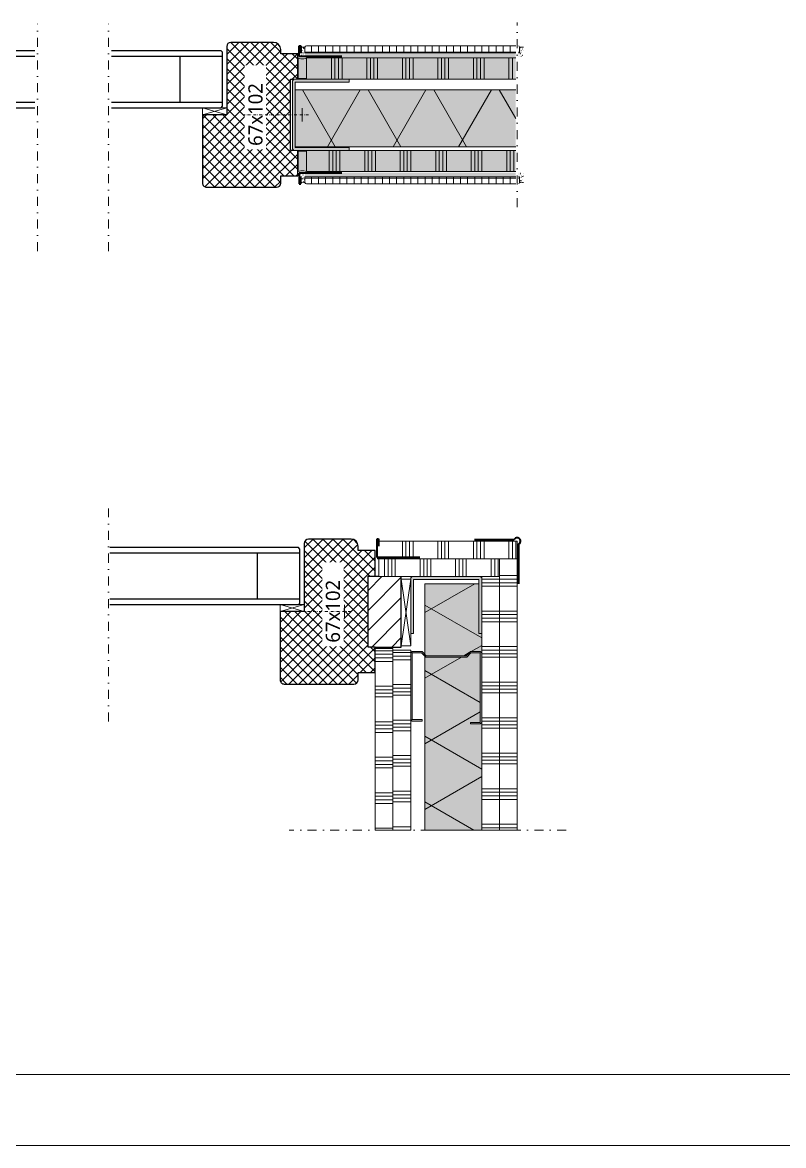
# Model space of a CAD drawing. Header units: millimetres. Extents: x -14863 to -6053, y 1430 to 7872.
# Drawn here: x -14328 to -13792, y 4772 to 5563 of the extents above; entities that cross this region are included whole.
import ezdxf

# ---------------------------------------------------------------- set-up
doc = ezdxf.new("R2010")
doc.units = ezdxf.units.MM
doc.linetypes.add('Dash dot', pattern=[15.875, 6.35, -4.7625, 0, -4.7625])
doc.linetypes.add('Streep-stip _ detail', pattern=[4, 2, -1, 0, -1])
for name, color, linetype, lineweight in [('A-ANNO-NOTE', 131, 'Continuous', 18), ('A-DETL', 90, 'Continuous', 18), ('A-DETL-GENF', 92, 'Continuous', 18)]:
    doc.layers.add(name, color=color, linetype=linetype, lineweight=lineweight)
doc.styles.add('Segoe UI', font='segoeui.ttf', dxfattribs={"height": 10})
pattern_1 = [(300, (0, 0), (-34.641, -20), []), (240, (0, 0), (-34.641, 20), [])]
pattern_2 = [(27, (14130.53, -5457.036), (3.77829049, 3.0474614), [0.16764, -7.982, 0.16764, -4.432, -1]), (27, (14130.53, -5457.036), (3.77829049, 3.0474614), [-12.75, 0.16764, -0.83236]), (58, (14130.53, -5457.036), (1.66906841, 4.55814772), [0.16764, -7.932, 0.16764, -8.032, -1]), (58, (14130.53, -5457.036), (1.66906841, 4.55814772), [-16.3, 0.16764, -0.83236]), (81, (14130.53, -5457.036), (-0.24462463, 4.84795408), [0.16764, -7.832, 0.16764, -4.362, -1]), (81, (14130.53, -5457.036), (-0.24462463, 4.84795408), [-12.53, 0.16764, -0.83236])]
pattern_3 = [(27, (14130.53, -5538.286), (3.77829049, 3.0474614), [0.16764, -7.982, 0.16764, -4.432, -1]), (27, (14130.53, -5538.286), (3.77829049, 3.0474614), [-12.75, 0.16764, -0.83236]), (58, (14130.53, -5538.286), (1.66906841, 4.55814772), [0.16764, -7.932, 0.16764, -8.032, -1]), (58, (14130.53, -5538.286), (1.66906841, 4.55814772), [-16.3, 0.16764, -0.83236]), (81, (14130.53, -5538.286), (-0.24462463, 4.84795408), [0.16764, -7.832, 0.16764, -4.362, -1]), (81, (14130.53, -5538.286), (-0.24462463, 4.84795408), [-12.53, 0.16764, -0.83236])]

# ---------------------------------------------------------------- blocks, each defined once
blk = doc.blocks.new('42 isolatie - Type 1-3789565-32_1 Binnenkozijnen - hout')
at = {"layer": 'A-DETL-GENF'}
h = blk.add_hatch(color=256, dxfattribs=at)
h.paths.add_polyline_path([(173.77, -40.8), (173.77, -0.8), (97.95, -0.8), (98.95, -1.8), (98.95, -8.8), (97.95, -8.8), (97.95, -1.8), (48.95, -1.8), (48.95, -8.39), (51.95, -11.39), (51.95, -40.21), (51.36, -40.8), (98.95, -40.8)])
h.paths.add_polyline_path([(50.95, -11.8), (47.95, -8.8), (47.95, -1.8), (48.95, -0.8), (35.28, -0.8), (35.28, -2.8), (0.28, -2.8), (0.28, -40.8), (49.95, -40.8), (50.95, -39.8)])
at = {"layer": 'A-DETL-GENF', "lineweight": 13}
h = blk.add_hatch(dxfattribs=at)
h.set_pattern_fill('FP_6', color=256, style=0, pattern_type=2)
h.set_pattern_definition(pattern_1)
h.paths.add_polyline_path([(173.77, -40.8), (173.77, -0.8), (97.95, -0.8), (98.95, -1.8), (98.95, -8.8), (97.95, -8.8), (97.95, -1.8), (48.95, -1.8), (48.95, -8.39), (51.95, -11.39), (51.95, -40.21), (51.36, -40.8), (98.95, -40.8)])
h.paths.add_polyline_path([(50.95, -11.8), (47.95, -8.8), (47.95, -1.8), (48.95, -0.8), (35.28, -0.8), (35.28, -2.8), (0.28, -2.8), (0.28, -40.8), (49.95, -40.8), (50.95, -39.8)])
at = {"layer": 'A-DETL-GENF'}
for p, q in [((35.28, -0.8), (0.28, -0.8)), ((0.28, -2.8), (0.28, -40.8)), ((0.28, -2.8), (0.28, -40.8)), ((48.95, -0.8), (35.28, -0.8)), ((87.95, -0.8), (48.95, -0.8)), ((97.95, -0.8), (87.95, -0.8)), ((173.77, -0.8), (97.95, -0.8)), ((173.77, -40.8), (173.77, -0.8)), ((173.77, -40.8), (173.77, -0.8)), ((0.28, -40.8), (49.95, -40.8)), ((0.28, -40.8), (49.95, -40.8)), ((51.36, -40.8), (173.77, -40.8)), ((51.36, -40.8), (173.77, -40.8))]:
    blk.add_line(p, q, dxfattribs=at)
blk = doc.blocks.new('32 houten stijl var II - 67x102 _25sp_-825202-32_1 Binnenkozijnen - hout')
at = {"layer": 'A-DETL-GENF', "lineweight": 13}
h = blk.add_hatch(dxfattribs=at)
h.set_pattern_fill('FP_155', color=256, style=0, pattern_type=2)
h.set_pattern_definition([(225, (-14134.096, 5548.661), (3.5355339, -3.5355339), []), (315, (-14134.096, 5548.661), (3.5355339, 3.5355339), [])])
h.paths.add_polyline_path([(64, 102), (15, 102), (14.22, 101.9), (13.5, 101.6), (12.88, 101.12), (12.4, 100.5), (12.1, 99.78), (12, 99), (12, 94), (0, 94), (0, 76), (5, 76), (5, 26), (0, 26), (0, 8), (12, 8), (12, 5.03), (12.17, 3.73), (12.67, 2.52), (13.47, 1.47), (14.52, 0.67), (15.73, 0.17), (17.03, 0), (47, 0), (47.78, 0.1), (48.5, 0.4), (49.12, 0.88), (49.6, 1.5), (49.9, 2.22), (50, 3), (50, 51), (67, 51), (67, 99), (66.9, 99.78), (66.6, 100.5), (66.12, 101.12), (65.5, 101.6), (64.78, 101.9)])
at = {"layer": 'A-DETL-GENF', "lineweight": 25}
for p, q in [((12, 99), (12, 94)), ((64, 102), (15, 102)), ((67, 51), (67, 99)), ((12, 94), (0, 94)), ((0, 94), (0, 76)), ((2.72, 76), (5, 76)), ((5, 76), (5, 26)), ((50, 3), (50, 51)), ((50, 51), (67, 51)), ((0, 26), (0, 8)), ((5, 26), (2.72, 26)), ((0, 8), (12, 8)), ((12, 8), (12, 5.03)), ((17.03, 0), (47, 0))]:
    blk.add_line(p, q, dxfattribs=at)
for centre, radius, start, end in [((15, 99), 3, 90, 180), ((64, 99), 3, 360, 90), ((17.03, 5.03), 5.03, 180, 270), ((47, 3), 3, 270, 360)]:
    blk.add_arc(centre, radius, start, end, dxfattribs=at)
blk = doc.blocks.new('32 binnendeur-horizontaal - D 40 _sp17_-2392892-32_1 Binnenkozijnen - hout')
at = {"layer": 'A-DETL-GENF', "lineweight": 25}
for p, q in [((-944.26, 1038.46), (-945.26, 1037.46)), ((-945.26, 1037.46), (-945.26, 1034.46)), ((-824.47, 1038.46), (-944.26, 1038.46)), ((-693.26, 1038.46), (-770.47, 1038.46)), ((-692.26, 1037.46), (-693.26, 1038.46)), ((-692.26, 1034.46), (-692.26, 1037.46)), ((-915.26, 1034.46), (-945.26, 1034.46)), ((-945.26, 1034.46), (-945.26, 1002.46)), ((-824.47, 1034.46), (-945.26, 1034.46)), ((-915.26, 1002.46), (-915.26, 1034.46)), ((-692.26, 1034.46), (-770.47, 1034.46)), ((-722.26, 1034.46), (-722.26, 1002.46)), ((-692.26, 1034.46), (-722.26, 1034.46)), ((-692.26, 1002.46), (-692.26, 1034.46)), ((-945.26, 1002.46), (-945.26, 999.46)), ((-945.26, 1002.46), (-915.26, 1002.46)), ((-945.26, 1002.46), (-824.47, 1002.46)), ((-945.26, 999.46), (-944.26, 998.46)), ((-944.26, 998.46), (-824.47, 998.46)), ((-770.47, 1002.46), (-692.26, 1002.46)), ((-770.47, 998.46), (-693.26, 998.46)), ((-722.26, 1002.46), (-692.26, 1002.46)), ((-693.26, 998.46), (-692.26, 999.46)), ((-692.26, 999.46), (-692.26, 1002.46))]:
    blk.add_line(p, q, dxfattribs=at)
at = {"layer": 'A-DETL-GENF'}
for p, q in [((-948.26, 998.46), (-931.26, 998.46)), ((-948.26, 993.46), (-948.26, 998.46)), ((-948.26, 998.46), (-931.26, 993.46)), ((-931.26, 998.46), (-948.26, 993.46)), ((-931.26, 998.46), (-931.26, 993.46)), ((-706.26, 998.46), (-706.26, 993.46)), ((-689.26, 998.46), (-706.26, 998.46)), ((-689.26, 998.46), (-706.26, 993.46)), ((-706.26, 998.46), (-689.26, 993.46)), ((-689.26, 993.46), (-689.26, 998.46)), ((-931.26, 993.46), (-948.26, 993.46)), ((-706.26, 993.46), (-689.26, 993.46))]:
    blk.add_line(p, q, dxfattribs=at)
blk = doc.blocks.new('40  gipsplaat - D12_5-2957630-32_1 Binnenkozijnen - hout')
at = {"layer": 'A-DETL-GENF', "lineweight": 13}
h = blk.add_hatch(dxfattribs=at)
h.set_pattern_fill('FP_161', color=256, style=0, pattern_type=2)
h.set_pattern_definition([(270, (-14002.058, 5172.66), (25, 1e-15), []), (270, (-14004.558, 5172.66), (25, 1e-15), []), (270, (-14007.058, 5172.66), (25, 1e-15), []), (270, (-14009.558, 5172.66), (25, 1e-15), [])])
h.paths.add_polyline_path([(0, 0), (0, -12.5), (85, -12.5), (85, 0), (12.5, 0)])
at = {"layer": 'A-DETL-GENF'}
for p, q in [((12.5, 0), (0, 0)), ((0, 0), (0, -12.5)), ((0, 0), (0, -12.5)), ((13.5, 0), (12.5, 0)), ((13.5, 0), (12.5, 0)), ((61.5, 0), (13.5, 0)), ((85, 0), (61.5, 0)), ((85, 0), (61.5, 0)), ((85, -12.5), (85, 0)), ((85, -12.5), (85, 0)), ((0, -12.5), (85, -12.5))]:
    blk.add_line(p, q, dxfattribs=at)
blk = doc.blocks.new('40  gipsplaat - D12_5-2957631-32_1 Binnenkozijnen - hout')
at = {"layer": 'A-DETL-GENF', "lineweight": 13}
h = blk.add_hatch(dxfattribs=at)
h.set_pattern_fill('FP_162', color=256, style=0, pattern_type=2)
h.set_pattern_definition([(270, (-13989.558, 5185.16), (25, 1e-15), []), (270, (-13992.058, 5185.16), (25, 1e-15), []), (270, (-13994.558, 5185.16), (25, 1e-15), []), (270, (-13997.058, 5185.16), (25, 1e-15), [])])
h.paths.add_polyline_path([(98.48, 0), (0, 0), (0, -12.5), (98.48, -12.5)])
at = {"layer": 'A-DETL-GENF'}
for p, q in [((12.5, 0), (0, 0)), ((0, 0), (0, -12.5)), ((0, 0), (0, -12.5)), ((98.48, 0), (12.5, 0)), ((98.48, 0), (12.5, 0)), ((98.48, -12.5), (98.48, 0)), ((98.48, -12.5), (98.48, 0)), ((0, -12.5), (98.48, -12.5)), ((0, -12.5), (98.48, -12.5))]:
    blk.add_line(p, q, dxfattribs=at)
blk = doc.blocks.new('40  gipsplaat - D12_5-2957632-32_1 Binnenkozijnen - hout')
at = {"layer": 'A-DETL-GENF', "lineweight": 13}
h = blk.add_hatch(dxfattribs=at)
h.set_pattern_fill('FP_163', color=256, style=0, pattern_type=2)
h.set_pattern_definition([(90, (5110.893, 14054.558), (-25, 1e-15), []), (90, (5108.393, 14054.558), (-25, 1e-15), []), (90, (5105.893, 14054.558), (-25, 1e-15), []), (90, (5103.393, 14054.558), (-25, 1e-15), [])])
h.paths.add_polyline_path([(126.73, -12.5), (126.73, 0), (0, 0), (0, -12.5), (49.9, -12.5)])
at = {"layer": 'A-DETL-GENF'}
for p, q in [((1.9, 0), (0, 0)), ((0, 0), (0, -12.5)), ((1.9, 0), (0, 0)), ((0, 0), (0, -12.5)), ((40.9, 0), (1.9, 0)), ((48.9, 0), (40.9, 0)), ((126.73, 0), (48.9, 0)), ((126.73, 0), (48.9, 0)), ((126.73, -12.5), (126.73, 0)), ((126.73, -12.5), (126.73, 0)), ((0, -12.5), (126.73, -12.5))]:
    blk.add_line(p, q, dxfattribs=at)
blk = doc.blocks.new('40  gipsplaat - D12_5-2957633-32_1 Binnenkozijnen - hout')
at = {"layer": 'A-DETL-GENF', "lineweight": 13}
h = blk.add_hatch(dxfattribs=at)
h.set_pattern_fill('FP_164', color=256, style=0, pattern_type=2)
h.set_pattern_definition([(90, (5112.017, 14067.058), (-25, 1e-15), []), (90, (5109.517, 14067.058), (-25, 1e-15), []), (90, (5107.017, 14067.058), (-25, 1e-15), []), (90, (5104.517, 14067.058), (-25, 1e-15), [])])
h.paths.add_polyline_path([(127.85, -12.5), (127.85, 0), (0, 0), (0, -12.5), (16.98, -12.5)])
at = {"layer": 'A-DETL-GENF'}
for p, q in [((127.85, 0), (0, 0)), ((0, 0), (0, -12.5)), ((127.85, 0), (0, 0)), ((0, 0), (0, -12.5)), ((127.85, -12.5), (127.85, 0)), ((127.85, -12.5), (127.85, 0)), ((0, -12.5), (16.98, -12.5)), ((16.98, -12.5), (127.85, -12.5)), ((16.98, -12.5), (127.85, -12.5))]:
    blk.add_line(p, q, dxfattribs=at)
blk = doc.blocks.new('40  gipsplaat - D12_5-V67-32_1 Binnenkozijnen - hout')
at = {"layer": 'A-DETL-GENF', "lineweight": 13}
h = blk.add_hatch(dxfattribs=at)
h.set_pattern_fill('FP_165', color=256, style=0, pattern_type=2)
h.set_pattern_definition([(270, (-4984.166, -14004.558), (25, 1e-15), []), (270, (-4981.666, -14004.558), (25, 1e-15), []), (270, (-4979.166, -14004.558), (25, 1e-15), []), (270, (-4976.666, -14004.558), (25, 1e-15), [])])
h.paths.add_polyline_path([(0, -12.5), (178.5, -12.5), (178.5, 0), (0, 0)])
at = {"layer": 'A-DETL-GENF'}
for p, q in [((75.83, 0), (0, 0)), ((0, 0), (0, -12.5)), ((75.83, 0), (0, 0)), ((0, 0), (0, -12.5)), ((85.83, 0), (75.83, 0)), ((124.83, 0), (85.83, 0)), ((138.5, 0), (124.83, 0)), ((138.5, 0), (124.83, 0)), ((177.5, 0), (138.5, 0)), ((178.5, 0), (177.5, 0)), ((178.5, 0), (177.5, 0)), ((178.5, -12.5), (178.5, 0)), ((178.5, -12.5), (178.5, 0)), ((0, -12.5), (178.5, -12.5))]:
    blk.add_line(p, q, dxfattribs=at)
blk = doc.blocks.new('40  gipsplaat - D12_5-V68-32_1 Binnenkozijnen - hout')
at = {"layer": 'A-DETL-GENF', "lineweight": 13}
h = blk.add_hatch(dxfattribs=at)
h.set_pattern_fill('FP_166', color=256, style=0, pattern_type=2)
h.set_pattern_definition([(270, (-4984.166, -13992.058), (25, 1e-15), []), (270, (-4981.666, -13992.058), (25, 1e-15), []), (270, (-4979.166, -13992.058), (25, 1e-15), []), (270, (-4976.666, -13992.058), (25, 1e-15), [])])
h.paths.add_polyline_path([(0, -12.5), (191, -12.5), (191, 0), (0, 0)])
at = {"layer": 'A-DETL-GENF'}
for p, q in [((191, 0), (0, 0)), ((0, 0), (0, -12.5)), ((191, 0), (0, 0)), ((0, 0), (0, -12.5)), ((191, -12.5), (191, 0)), ((191, -12.5), (191, 0)), ((0, -12.5), (191, -12.5)), ((0, -12.5), (191, -12.5))]:
    blk.add_line(p, q, dxfattribs=at)
blk = doc.blocks.new('22 metalstud profiel - 50 mm vert-4394548-32_1 Binnenkozijnen - hout')
at = {"layer": 'A-DETL-GENF'}
blk.add_hatch(color=256, dxfattribs=at).paths.add_polyline_path([(-24, 51), (-25, 50), (-25, 1), (-24, 0), (-17, 0), (-14, 3), (14, 3), (17, 0), (24, 0), (25, 1), (25, 48), (24, 49), (17, 49), (17, 48), (24, 48), (24, 1), (17.41, 1), (14.41, 4), (-14.41, 4), (-17.41, 1), (-24, 1), (-24, 50), (-17, 50), (-17, 51)])
for p, q in [((-24, 51), (-25, 50)), ((-25, 50), (-25, 1)), ((-17, 51), (-24, 51)), ((-24, 1), (-24, 50)), ((-24, 50), (-17, 50)), ((-17, 50), (-17, 51)), ((24, 49), (17, 49)), ((17, 49), (17, 48)), ((17, 48), (24, 48)), ((25, 48), (24, 49)), ((24, 48), (24, 1)), ((25, 1), (25, 48)), ((-25, 1), (-24, 0)), ((-17.41, 1), (-24, 1)), ((-24, 0), (-17, 0)), ((-14.41, 4), (-17.41, 1)), ((-17, 0), (-14, 3)), ((14.41, 4), (-14.41, 4)), ((-14, 3), (14, 3)), ((14, 3), (17, 0)), ((17.41, 1), (14.41, 4)), ((17, 0), (24, 0)), ((24, 1), (17.41, 1)), ((24, 0), (25, 1))]:
    blk.add_line(p, q, dxfattribs=at)
blk = doc.blocks.new('32 houten stijl var II - 67x102 _25sp_-V74-32_1 Binnenkozijnen - hout')
at = {"layer": 'A-DETL-GENF', "lineweight": 13}
h = blk.add_hatch(dxfattribs=at)
h.set_pattern_fill('FP_173', color=256, style=0, pattern_type=2)
h.set_pattern_definition([(225, (-14079.558, 5199.038), (3.5355339, -3.5355339), []), (315, (-14079.558, 5199.038), (3.5355339, 3.5355339), [])])
h.paths.add_polyline_path([(15, 102), (14.22, 101.9), (13.5, 101.6), (12.88, 101.12), (12.4, 100.5), (12.1, 99.78), (12, 99), (12, 94), (0, 94), (0, 76), (5, 76), (5, 26), (0, 26), (0, 8), (12, 8), (12, 5.03), (12.17, 3.73), (12.67, 2.52), (13.47, 1.47), (14.52, 0.67), (15.73, 0.17), (17.03, 0), (47, 0), (47.78, 0.1), (48.5, 0.4), (49.12, 0.88), (49.6, 1.5), (49.9, 2.22), (50, 3), (50, 51), (67, 51), (67, 99), (66.9, 99.78), (66.6, 100.5), (66.12, 101.12), (65.5, 101.6), (64.78, 101.9), (64, 102)])
at = {"layer": 'A-DETL-GENF', "lineweight": 25}
for p, q in [((12, 99), (12, 94)), ((64, 102), (15, 102)), ((67, 51), (67, 99)), ((12, 94), (0, 94)), ((0, 94), (0, 76)), ((0, 76), (5, 76)), ((5, 76), (5, 26)), ((50, 3), (50, 51)), ((50, 51), (67, 51)), ((5, 26), (0, 26)), ((0, 26), (0, 8)), ((0, 8), (12, 8)), ((12, 8), (12, 5.03)), ((17.03, 0), (47, 0))]:
    blk.add_line(p, q, dxfattribs=at)
for centre, radius, start, end in [((15, 99), 3, 90, 180), ((64, 99), 3, 360, 90), ((17.03, 5.03), 5.03, 180, 270), ((47, 3), 3, 270, 360)]:
    blk.add_arc(centre, radius, start, end, dxfattribs=at)
blk = doc.blocks.new('32 binnendeur-horizontaal - D 40 _sp17_-2392894-32_1 Binnenkozijnen - hout')
at = {"layer": 'A-DETL-GENF', "lineweight": 25}
for p, q in [((-773.26, 1038.46), (-906.01, 1038.46)), ((-772.26, 1037.46), (-773.26, 1038.46)), ((-772.26, 1034.46), (-772.26, 1037.46)), ((-772.26, 1034.46), (-906.01, 1034.46)), ((-802.26, 1034.46), (-802.26, 1002.46)), ((-772.26, 1034.46), (-802.26, 1034.46)), ((-772.26, 1002.46), (-772.26, 1034.46)), ((-906.01, 1002.46), (-772.26, 1002.46)), ((-906.01, 998.46), (-773.26, 998.46)), ((-802.26, 1002.46), (-772.26, 1002.46)), ((-773.26, 998.46), (-772.26, 999.46)), ((-772.26, 999.46), (-772.26, 1002.46))]:
    blk.add_line(p, q, dxfattribs=at)
at = {"layer": 'A-DETL-GENF'}
for p, q in [((-786.26, 998.46), (-786.26, 993.46)), ((-769.26, 998.46), (-786.26, 998.46)), ((-769.26, 998.46), (-786.26, 993.46)), ((-786.26, 998.46), (-769.26, 993.46)), ((-769.26, 993.46), (-769.26, 998.46)), ((-786.26, 993.46), (-769.26, 993.46))]:
    blk.add_line(p, q, dxfattribs=at)
blk = doc.blocks.new('42 hoekprofiel droogbouw - type 1078-1546529-32_1 Binnenkozijnen - hout')
at = {"layer": 'A-DETL-GENF', "lineweight": 35}
for p, q in [((-30, 1), (-2.14, 1)), ((1, -2.14), (1, -30))]:
    blk.add_line(p, q, dxfattribs=at)
blk.add_arc((0, 0), 2.37, 295, 155, dxfattribs=at)
blk = doc.blocks.new('22 verzwaard metalstud profiel - 50 mm-V54-32_1 Binnenkozijnen - hout')
at = {"layer": 'A-DETL-GENF'}
blk.add_hatch(color=256, dxfattribs=at).paths.add_polyline_path([(-25, -22.99), (-25, -40), (-23, -40), (-23, -2), (23, -2), (23, -40), (25, -40), (25, -1), (24, 0), (-24, 0), (-25, -1)])
for p, q in [((-24, 0), (-25, -1)), ((-25, -1), (-24, 0)), ((24, 0), (-24, 0)), ((24, 0), (-24, 0)), ((25, -1), (24, 0)), ((25, -1), (24, 0)), ((-25, -1), (-25, -40)), ((-25, -40), (-25, -1)), ((-23, -2), (23, -2)), ((-23, -40), (-23, -2)), ((-23, -40), (-23, -2)), ((-23, -2), (23, -2)), ((23, -2), (23, -40)), ((23, -40), (23, -2)), ((25, -40), (25, -1)), ((25, -40), (25, -1)), ((-25, -40), (-23, -40)), ((-25, -40), (-23, -40)), ((23, -40), (25, -40)), ((23, -40), (25, -40))]:
    blk.add_line(p, q, dxfattribs=at)
blk = doc.blocks.new('00 schroef-lijn s l - 00 g schroef-lijn s l-2298215-32_1 Binnenkozijnen - hout')
at = {"layer": 'A-DETL-GENF', "linetype": 'Streep-stip _ detail', "lineweight": 13}
blk.add_line((-6, 0), (32, 0), dxfattribs=at)
at = {"layer": 'A-DETL-GENF'}
blk.add_line((-1.5, 4.78), (-1.5, -4.78), dxfattribs=at)
blk = doc.blocks.new('00 afbreeklijn 1 s l - Type 1-2314049-32_1 Binnenkozijnen - hout')
at = {"layer": 'A-DETL-GENF', "linetype": 'Dash dot'}
blk.add_line((135, 0), (-15, 0), dxfattribs=at)
blk = doc.blocks.new('00 afbreeklijn 2 s l - breed 50-2322821-32_1 Binnenkozijnen - hout')
at = {"layer": 'A-DETL-GENF', "linetype": 'Dash dot'}
for p, q in [((145, 0), (-15, 0)), ((145, -50), (-15, -50))]:
    blk.add_line(p, q, dxfattribs=at)
blk = doc.blocks.new('20  klos - Voorliggend-4373314-32_1 Binnenkozijnen - hout')
at = {"layer": 'A-DETL-GENF'}
for p, q in [((6.6, 47), (0, 47)), ((0, 47), (0, 0)), ((0, 0), (6.6, 47)), ((0, 47), (6.6, 0)), ((6.6, 0), (6.6, 47)), ((0, 0), (6.6, 0))]:
    blk.add_line(p, q, dxfattribs=at)
blk = doc.blocks.new('42 isolatie - Type 1-3789616-32_1 Binnenkozijnen - hout')
at = {"layer": 'A-DETL-GENF'}
blk.add_hatch(color=256, dxfattribs=at).paths.add_polyline_path([(1.28, -0.8), (1.28, -40.8), (156.53, -40.8), (156.53, -0.8), (27.56, -0.8)])
at = {"layer": 'A-DETL-GENF', "lineweight": 13}
h = blk.add_hatch(dxfattribs=at)
h.set_pattern_fill('FP_6', color=256, style=0, pattern_type=2)
h.set_pattern_definition(pattern_1)
h.paths.add_polyline_path([(1.28, -0.8), (1.28, -40.8), (156.53, -40.8), (156.53, -0.8), (27.56, -0.8)])
at = {"layer": 'A-DETL-GENF'}
for p, q in [((156.53, -0.8), (1.28, -0.8)), ((156.53, -0.8), (1.28, -0.8)), ((156.53, -40.8), (156.53, -0.8)), ((1.28, -40.8), (156.53, -40.8)), ((1.28, -40.8), (156.53, -40.8))]:
    blk.add_line(p, q, dxfattribs=at)
blk = doc.blocks.new('40  gipsplaat - vochtbestendig D15-V85-32_1 Binnenkozijnen - hout')
at = {"layer": 'A-DETL-GENF'}
blk.add_hatch(color=256, dxfattribs=at).paths.add_polyline_path([(1, 0), (1, -15), (148.31, -15), (148.31, -0.59), (148.43, -0.59), (148.43, 0), (27.28, 0)])
at = {"layer": 'A-DETL-GENF', "lineweight": 13}
h = blk.add_hatch(dxfattribs=at)
h.set_pattern_fill('FP_182', color=256, style=0, pattern_type=2)
h.set_pattern_definition([(270, (-13989.558, 5522.66), (25, 1e-15), []), (270, (-13992.058, 5522.66), (25, 1e-15), []), (270, (-13994.558, 5522.66), (25, 1e-15), []), (270, (-13997.058, 5522.66), (25, 1e-15), [])])
h.paths.add_polyline_path([(148.43, 0), (1, 0), (1, -15), (148.31, -15), (148.31, -0.59), (148.43, -0.59)])
at = {"layer": 'A-DETL-GENF'}
for p, q in [((118.26, 0), (1, 0)), ((118.26, 0), (1, 0)), ((148.43, 0), (118.26, 0)), ((148.43, -0.59), (148.43, 0)), ((148.43, -0.59), (148.43, 0)), ((1, -15), (148.43, -15)), ((1, -15), (148.43, -15))]:
    blk.add_line(p, q, dxfattribs=at)
blk = doc.blocks.new('40  gipsplaat - vochtbestendig D15-V86-32_1 Binnenkozijnen - hout')
at = {"layer": 'A-DETL-GENF'}
blk.add_hatch(color=256, dxfattribs=at).paths.add_polyline_path([(0.15, -15), (147.47, -15), (147.47, 0), (0, 0), (0, -0.59), (0.15, -0.59)])
at = {"layer": 'A-DETL-GENF', "lineweight": 13}
h = blk.add_hatch(dxfattribs=at)
h.set_pattern_fill('FP_183', color=256, style=0, pattern_type=2)
h.set_pattern_definition([(90, (14138.026, -5472.66), (-25, 1e-15), []), (90, (14140.526, -5472.66), (-25, 1e-15), []), (90, (14143.026, -5472.66), (-25, 1e-15), []), (90, (14145.526, -5472.66), (-25, 1e-15), [])])
h.paths.add_polyline_path([(44.84, -15), (147.47, -15), (147.47, 0), (0, 0), (0, -0.59), (0.15, -0.59), (0.15, -15), (30.21, -15)])
at = {"layer": 'A-DETL-GENF'}
for p, q in [((30.21, 0), (0, 0)), ((0, 0), (0, -0.59)), ((0, 0), (0, -0.59)), ((147.47, 0), (30.21, 0)), ((147.47, 0), (30.21, 0)), ((0, -15), (147.47, -15)), ((0, -15), (147.47, -15))]:
    blk.add_line(p, q, dxfattribs=at)
blk = doc.blocks.new('42 wandtegel - tegel-V87-32_1 Binnenkozijnen - hout')
at = {"layer": 'A-DETL-GENF', "lineweight": 13}
h = blk.add_hatch(dxfattribs=at)
h.set_pattern_fill('FP_184', color=256, style=0, pattern_type=2)
h.set_pattern_definition(pattern_2)
h.paths.add_polyline_path([(1.5, -7), (1.5, 0), (-1.5, 0), (-1.5, -7), (0, -6.89)])
h = blk.add_hatch(dxfattribs=at)
h.set_pattern_fill('FP_184', color=256, style=0, pattern_type=2)
h.set_pattern_definition(pattern_2)
h.paths.add_polyline_path([(149.97, -3), (149.97, 0), (1.5, 0), (1.5, -3), (123.69, -3)])
h.paths.add_polyline_path([(151.97, -3), (152.5, -3), (152.5, 0), (151.97, 0)])
h = blk.add_hatch(dxfattribs=at)
h.set_pattern_fill('FP_184', color=256, style=0, pattern_type=2)
h.set_pattern_definition(pattern_2)
h.paths.add_polyline_path([(152.5, -7), (154, -6.89), (155.5, -7), (155.5, 0), (152.5, 0), (152.5, -3)])
h = blk.add_hatch(dxfattribs=at)
h.set_pattern_fill('FP_185', color=256, style=0, pattern_type=2)
h.set_pattern_definition([(0, (14130.53, -5457.036), (0, 5), []), (90, (14130.53, -5457.036), (-5, 3e-16), [])])
h.paths.add_polyline_path([(149.97, -8), (149.97, -3), (1.5, -3), (1.53, -7.26), (1.63, -7.5), (1.79, -7.71), (2, -7.87), (2.24, -7.97), (2.5, -8), (123.69, -8)])
h.paths.add_polyline_path([(151.97, -7.88), (152, -7.87), (152.21, -7.71), (152.37, -7.5), (152.47, -7.26), (152.5, -7), (152.5, -3), (151.97, -3.02), (151.97, -7.69)])
at = {"layer": 'A-DETL-GENF'}
for p, q in [((149.97, -3), (1.5, -3)), ((1.5, -3), (1.5, -7)), ((152.5, -3), (151.97, -3)), ((152.5, -7), (152.5, -3)), ((2.5, -8), (149.97, -8))]:
    blk.add_line(p, q, dxfattribs=at)
for centre, radius, start, end in [((0, -16.8), 9.91, 81.29599, 98.70401), ((2.5, -7), 1, 180, 270), ((151.5, -7), 1, 300, 0), ((154, -16.8), 9.91, 81.29599, 98.70401)]:
    blk.add_arc(centre, radius, start, end, dxfattribs=at)
blk = doc.blocks.new('42 stucstopprofiel droogbouw - type 2178-2347417-32_1 Binnenkozijnen - hout')
at = {"layer": 'A-DETL-GENF', "lineweight": 35}
for p, q in [((0, 8.5), (-0.99, 8.5)), ((-0.99, 8.5), (-0.99, 3.5)), ((0, 1), (0, 8.5)), ((-30, 1), (0, 1))]:
    blk.add_line(p, q, dxfattribs=at)
blk = doc.blocks.new('30 kitvoeg - holle kitvoeg-4456961-32_1 Binnenkozijnen - hout')
at = {"layer": 'A-DETL-GENF'}
blk.add_hatch(color=256, dxfattribs=at).paths.add_polyline_path([(0, 0), (0, -14.41), (6, -14.41), (6, 0), (4, -0.53), (2, -0.53)])
for p, q in [((0, 0), (0, -14.41)), ((6, -14.41), (6, 0)), ((0, -14.41), (6, -14.41))]:
    blk.add_line(p, q, dxfattribs=at)
blk.add_open_spline([(6, 0), (5.33, -0.27), (4, -0.62), (2, -0.62), (0.67, -0.27), (0, 0)], degree=3, dxfattribs=at)
blk = doc.blocks.new('42 wandtegel - tegel-V88-32_1 Binnenkozijnen - hout')
at = {"layer": 'A-DETL-GENF', "lineweight": 13}
h = blk.add_hatch(dxfattribs=at)
h.set_pattern_fill('FP_187', color=256, style=0, pattern_type=2)
h.set_pattern_definition([(0, (14130.53, -5538.286), (0, 5), []), (90, (14130.53, -5538.286), (-5, 3e-16), [])])
h.paths.add_polyline_path([(1.5, 3), (149.97, 3), (149.97, 8), (2.24, 7.97), (2, 7.87), (1.79, 7.71), (1.63, 7.5), (1.53, 7.26), (1.5, 7)])
h.paths.add_polyline_path([(151.97, 3), (152.5, 3), (152.47, 7.26), (152.37, 7.5), (152.21, 7.71), (151.97, 7.87), (151.97, 3.02)])
h = blk.add_hatch(dxfattribs=at)
h.set_pattern_fill('FP_186', color=256, style=0, pattern_type=2)
h.set_pattern_definition(pattern_3)
h.paths.add_polyline_path([(1.5, 0), (1.5, 7), (0, 6.89), (-1.5, 7), (-1.5, 0)])
h = blk.add_hatch(dxfattribs=at)
h.set_pattern_fill('FP_186', color=256, style=0, pattern_type=2)
h.set_pattern_definition(pattern_3)
h.paths.add_polyline_path([(151.97, 0), (152.5, 0), (152.5, 3), (151.97, 3)])
h.paths.add_polyline_path([(149.97, 0), (149.97, 3), (1.5, 3), (1.5, 0), (123.69, 0)])
h = blk.add_hatch(dxfattribs=at)
h.set_pattern_fill('FP_186', color=256, style=0, pattern_type=2)
h.set_pattern_definition(pattern_3)
h.paths.add_polyline_path([(152.5, 0), (155.5, 0), (155.5, 7), (154, 6.89), (152.5, 7), (152.5, 3)])
at = {"layer": 'A-DETL-GENF'}
for p, q in [((149.97, 8), (2.5, 8)), ((1.5, 7), (1.5, 3)), ((1.5, 3), (149.97, 3)), ((151.97, 3), (152.5, 3)), ((152.5, 3), (152.5, 7))]:
    blk.add_line(p, q, dxfattribs=at)
for centre, radius, start, end in [((2.5, 7), 1, 90, 180), ((0, 16.8), 9.91, 261.29599, 278.70401), ((151.5, 7), 1, 360, 60), ((154, 16.8), 9.91, 261.29599, 278.70401)]:
    blk.add_arc(centre, radius, start, end, dxfattribs=at)
blk = doc.blocks.new('42 stucstopprofiel droogbouw - type 2178-4980360-32_1 Binnenkozijnen - hout')
at = {"layer": 'A-DETL-GENF', "lineweight": 35}
for p, q in [((-30, -1), (0, -1)), ((-0.99, -8.5), (-0.99, -3.5)), ((0, -1), (0, -8.5)), ((0, -8.5), (-0.99, -8.5))]:
    blk.add_line(p, q, dxfattribs=at)
blk = doc.blocks.new('30 kitvoeg - holle kitvoeg-4456962-32_1 Binnenkozijnen - hout')
at = {"layer": 'A-DETL-GENF'}
blk.add_hatch(color=256, dxfattribs=at).paths.add_polyline_path([(6, 14.41), (0, 14.41), (0, 0), (2, 0.53), (4, 0.53), (6, 0)])
for p, q in [((0, 14.41), (0, 0)), ((6, 14.41), (0, 14.41)), ((6, 0), (6, 14.41))]:
    blk.add_line(p, q, dxfattribs=at)
blk.add_open_spline([(0, 0), (0.67, 0.27), (2, 0.62), (4, 0.62), (5.33, 0.27), (6, 0)], degree=3, dxfattribs=at)
blk = doc.blocks.new('42 stucstopprofiel droogbouw - type 1131-4980358-32_1 Binnenkozijnen - hout')
at = {"layer": 'A-DETL-GENF', "lineweight": 35}
for p, q in [((-30, -1), (0, -1)), ((0, -1), (0, -14)), ((-0.99, -14), (-0.99, -9)), ((0, -14), (-0.99, -14))]:
    blk.add_line(p, q, dxfattribs=at)
blk = doc.blocks.new('00 Afbreeklijn 0 s l - Type 1-2293167-32_1 Binnenkozijnen - hout')
at = {"layer": 'A-DETL-GENF', "linetype": 'Dash dot'}
blk.add_line((115, 0), (-15, 0), dxfattribs=at)
blk = doc.blocks.new('00 schroef-lijn s l - 00 g schroef-lijn s l-2356453-32_1 Binnenkozijnen - hout')
at = {"layer": 'A-DETL-GENF', "linetype": 'Streep-stip _ detail', "lineweight": 13}
blk.add_line((-6, 0), (40, 0), dxfattribs=at)
at = {"layer": 'A-DETL-GENF'}
blk.add_line((-1.5, 4.78), (-1.5, -4.78), dxfattribs=at)

msp = doc.modelspace()

# ---------------------------------------------------------------- hatches: boundary and pattern name
at = {"layer": 'A-DETL-GENF', "lineweight": 13}
h = msp.add_hatch(dxfattribs=at)
h.set_pattern_fill('FP_129', color=9, style=0, pattern_type=2)
h.set_pattern_definition([(45, (0, 0), (-7.071068, 7.071068), [])])
h.paths.add_polyline_path([(-14079.56, 5123.04), (-14061.16, 5123.04), (-14061.16, 5172.66), (-14084.56, 5172.66), (-14084.56, 5123.04), (-14083.18, 5123.04)])

# ---------------------------------------------------------------- linework, layer by layer
at = {"layer": 'A-DETL', "lineweight": 25}
for p, q in [((-14077.06, 5172.66), (-14084.56, 5172.66)), ((-14061.16, 5123.04), (-14061.16, 5172.66)), ((-14079.56, 5123.04), (-14061.16, 5123.04))]:
    msp.add_line(p, q, dxfattribs=at)
at = {"layer": 'A-DETL', "linetype": 'Dash dot'}
msp.add_line((-13945.18, 4994.17), (-14140.18, 4994.17), dxfattribs=at)
at = {"layer": 'A-DETL'}
for p, q in [((-14803.17, 4822.2), (-12803.17, 4822.2)), ((-14853.17, 4772.2), (-10653.17, 4772.2))]:
    msp.add_line(p, q, dxfattribs=at)

# ---------------------------------------------------------------- block references
at = {"layer": 'A-DETL-GENF', "linetype": 'Dash dot', "rotation": 270}
for name, p in [('00 afbreeklijn 2 s l - breed 50-2322821-32_1 Binnenkozijnen - hout', (-14267.3, 5546.66)), ('00 Afbreeklijn 0 s l - Type 1-2293167-32_1 Binnenkozijnen - hout', (-13979.56, 5547.66)), ('00 afbreeklijn 1 s l - Type 1-2314049-32_1 Binnenkozijnen - hout', (-14267.3, 5205.62))]:
    msp.add_blockref(name, p, dxfattribs=at)
at = {"layer": 'A-DETL-GENF'}
for name, p in [('32 binnendeur-horizontaal - D 40 _sp17_-2392892-32_1 Binnenkozijnen - hout', (-13494.83, 4504.2)), ('42 wandtegel - tegel-V88-32_1 Binnenkozijnen - hout', (-14130.53, 5538.29)), ('40  gipsplaat - vochtbestendig D15-V86-32_1 Binnenkozijnen - hout', (-14128.03, 5472.66)), ('42 wandtegel - tegel-V87-32_1 Binnenkozijnen - hout', (-14130.53, 5457.04)), ('32 binnendeur-horizontaal - D 40 _sp17_-2392894-32_1 Binnenkozijnen - hout', (-13360.3, 4154.58)), ('20  klos - Voorliggend-4373314-32_1 Binnenkozijnen - hout', (-14061.16, 5123.91)), ('22 verzwaard metalstud profiel - 50 mm-V54-32_1 Binnenkozijnen - hout', (-14029.56, 5172.66))]:
    msp.add_blockref(name, p, dxfattribs=at)
at = {"layer": 'A-DETL-GENF', "lineweight": 25, "rotation": 180}
for name, p in [('32 houten stijl var II - 67x102 _25sp_-825202-32_1 Binnenkozijnen - hout', (-14134.1, 5548.66)), ('32 houten stijl var II - 67x102 _25sp_-V74-32_1 Binnenkozijnen - hout', (-14079.56, 5199.04))]:
    msp.add_blockref(name, p, dxfattribs=at)
at = {"layer": 'A-DETL-GENF', "lineweight": 35, "rotation": 180}
for name, p in [('42 stucstopprofiel droogbouw - type 2178-4980360-32_1 Binnenkozijnen - hout', (-14133, 5537.66)), ('42 stucstopprofiel droogbouw - type 2178-2347417-32_1 Binnenkozijnen - hout', (-14133, 5457.66)), ('42 stucstopprofiel droogbouw - type 1131-4980358-32_1 Binnenkozijnen - hout', (-14078.24, 5185.16))]:
    msp.add_blockref(name, p, dxfattribs=at)
at = {"layer": 'A-DETL-GENF'}
for name, p, rotation in [('30 kitvoeg - holle kitvoeg-4456962-32_1 Binnenkozijnen - hout', (-14127.87, 5537.66), 180), ('40  gipsplaat - vochtbestendig D15-V85-32_1 Binnenkozijnen - hout', (-13979.56, 5522.66), 180), ('22 verzwaard metalstud profiel - 50 mm-V54-32_1 Binnenkozijnen - hout', (-14137.81, 5497.66), 89.99999999999999), ('42 isolatie - Type 1-3789616-32_1 Binnenkozijnen - hout', (-13979.28, 5474.41), 180), ('30 kitvoeg - holle kitvoeg-4456961-32_1 Binnenkozijnen - hout', (-14127.87, 5457.66), 180), ('40  gipsplaat - D12_5-2957631-32_1 Binnenkozijnen - hout', (-13979.56, 5185.16), 180), ('40  gipsplaat - D12_5-2957630-32_1 Binnenkozijnen - hout', (-13992.06, 5172.66), 180), ('40  gipsplaat - D12_5-V68-32_1 Binnenkozijnen - hout', (-13992.06, 4994.17), 89.99999999999952), ('40  gipsplaat - D12_5-V67-32_1 Binnenkozijnen - hout', (-14004.56, 4994.17), 89.99999999999966), ('42 isolatie - Type 1-3789565-32_1 Binnenkozijnen - hout', (-14003.76, 5167.94), 269.9999999999994), ('40  gipsplaat - D12_5-2957633-32_1 Binnenkozijnen - hout', (-14067.06, 5122.02), 269.9999999999997), ('40  gipsplaat - D12_5-2957632-32_1 Binnenkozijnen - hout', (-14054.56, 5120.89), 269.9999999999997), ('22 metalstud profiel - 50 mm vert-4394548-32_1 Binnenkozijnen - hout', (-14029.56, 5119.99), 180)]:
    msp.add_blockref(name, p, dxfattribs=dict(at, rotation=rotation))
at = {"layer": 'A-DETL-GENF', "lineweight": 35}
msp.add_blockref('42 hoekprofiel droogbouw - type 1078-1546529-32_1 Binnenkozijnen - hout', (-13979.56, 5197.66), dxfattribs=at)

# ---------------------------------------------------------------- next in the draw order: texts
at = {"layer": 'A-ANNO-NOTE', "lineweight": 13, "char_height": 10, "width": 54.1139, "attachment_point": 1, "rotation": 90, "style": 'Segoe UI', "bg_fill": 3, "box_fill_scale": 1.25, "bg_fill_color": 9, "bg_fill_true_color": 13158600, "bg_fill_transparency": 0}
for insert in [(-14168.88, 5475.79), (-14114.34, 5126.17)]:
    msp.add_mtext('67x102', dxfattribs=dict(at, insert=insert))

# ---------------------------------------------------------------- next in the draw order: block references
at = {"layer": 'A-DETL-GENF', "rotation": 180}
for name, p in [('00 schroef-lijn s l - 00 g schroef-lijn s l-2356453-32_1 Binnenkozijnen - hout', (-14132.43, 5497.66)), ('00 schroef-lijn s l - 00 g schroef-lijn s l-2298215-32_1 Binnenkozijnen - hout', (-14102.56, 5148.04))]:
    msp.add_blockref(name, p, dxfattribs=at)

doc.saveas('drawing.dxf')
